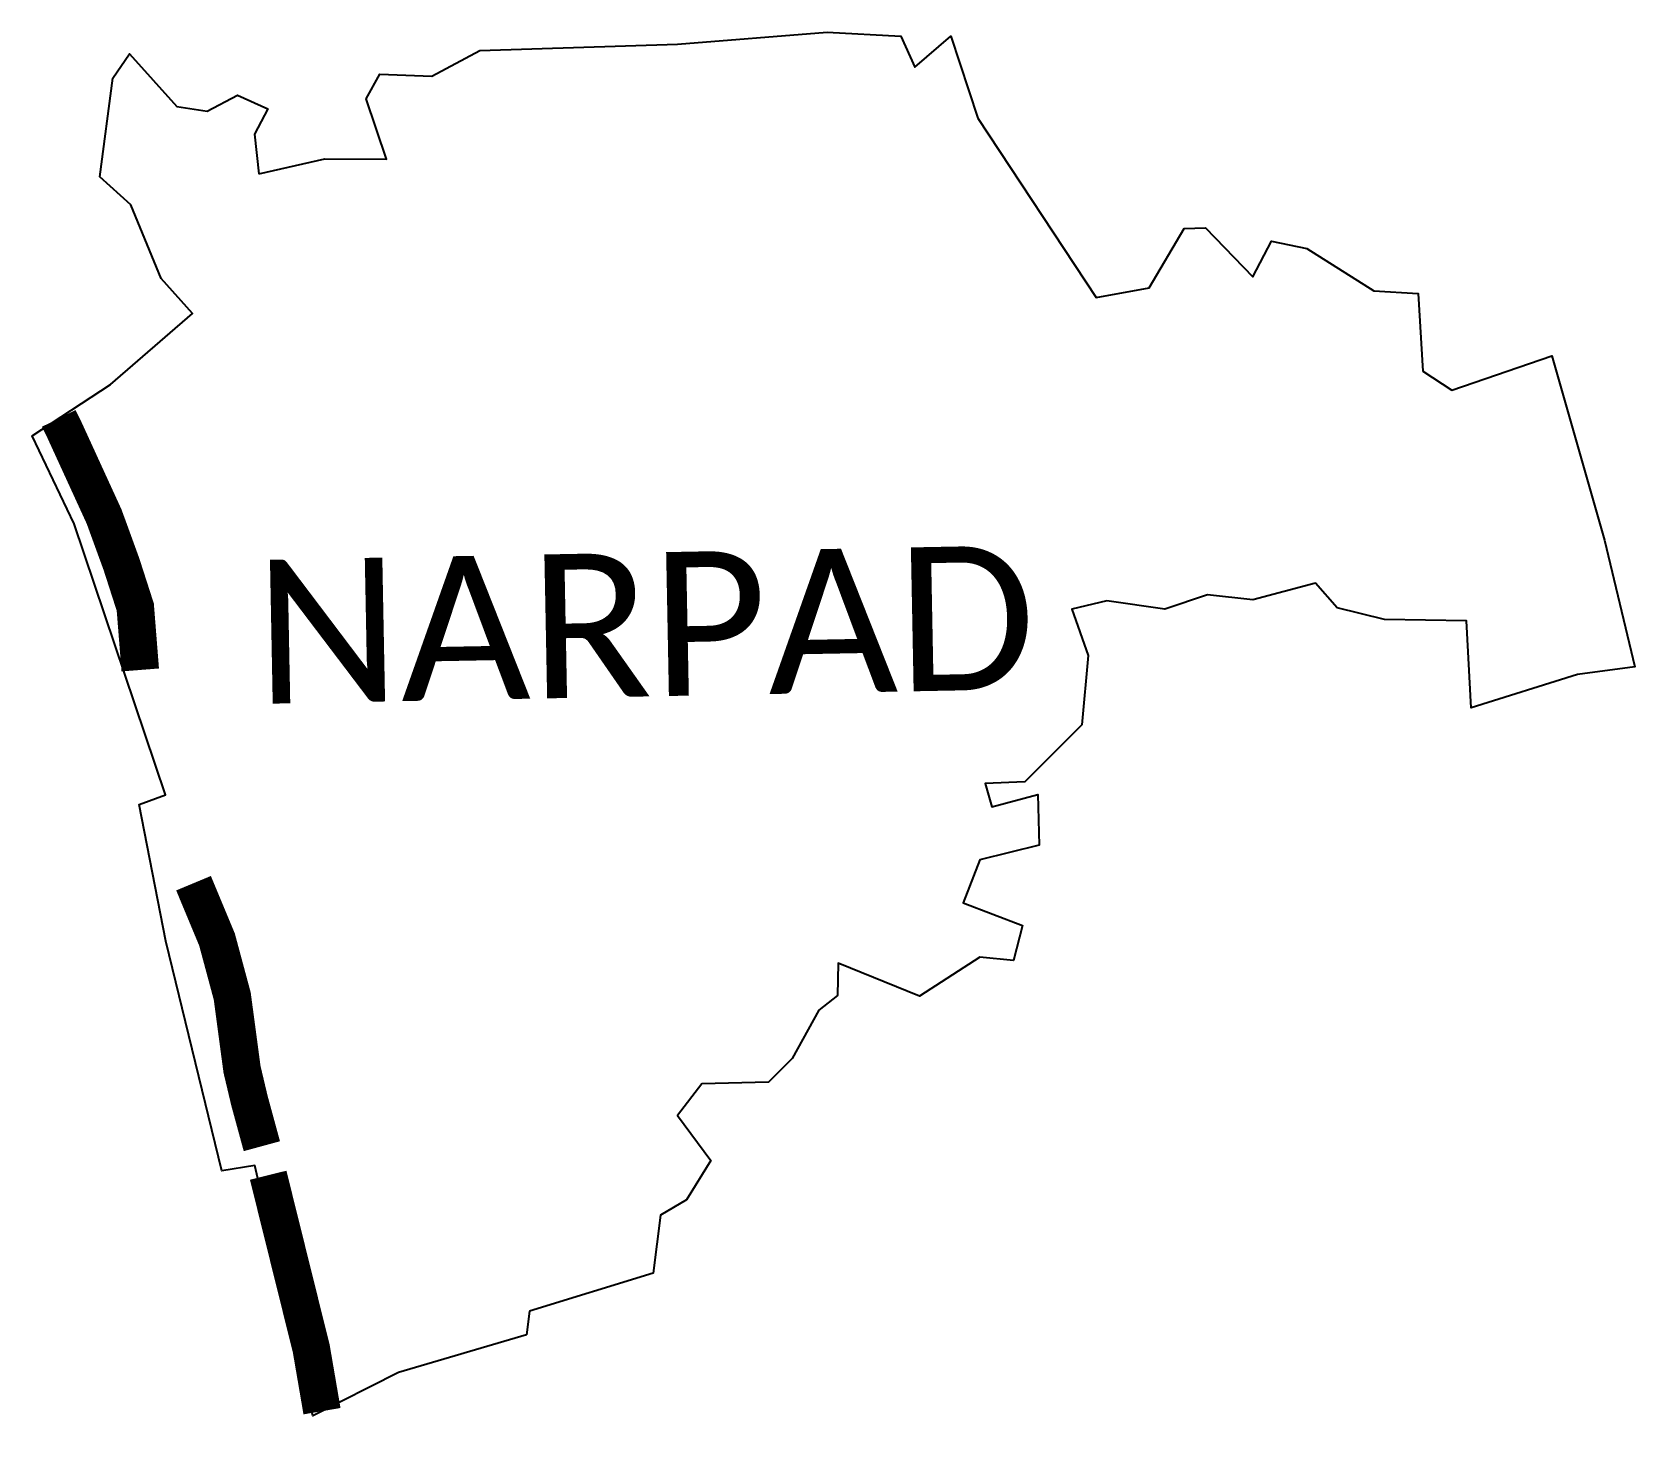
# Model space of a CAD drawing. Header units: metres. Extents: x 261101 to 263233, y 2213886 to 2215745.
import ezdxf

# ---------------------------------------------------------------- set-up
doc = ezdxf.new("R2010")
doc.units = ezdxf.units.M
for name, color, linetype in [('NATURALLY PROTECTED', 3, 'Continuous'), ('village', 3, 'Continuous'), ('VILLAGE NAME', 250, 'Continuous')]:
    doc.layers.add(name, color=color, linetype=linetype)

msp = doc.modelspace()

# ---------------------------------------------------------------- linework, layer by layer
at = {"color": 3}
msp.add_lwpolyline([(261632.6, 2215686.9), (261696.6, 2215721)], dxfattribs=at)
at = {"layer": 'NATURALLY PROTECTED', "color": 116, "true_color": 0x136734, "const_width": 50, "flags": 128}
for points in [[(261136.4, 2215231.4), (261144.2, 2215215.7), (261196.8, 2215100.9), (261219.9, 2215037.5), (261238.3, 2214980.4), (261244.9, 2214896.8)], [(261315.8, 2214613.1), (261347, 2214538.2), (261367.3, 2214462.8), (261380.3, 2214365.4), (261390.3, 2214323.3), (261406.7, 2214263.2)], [(261415.1, 2214224.6), (261472.4, 2213993.9), (261486.7, 2213910.7)]]:
    msp.add_lwpolyline(points, dxfattribs=at)
at = {"layer": 'village'}
msp.add_lwpolyline([(261762.6, 2214043.8), (261758.7, 2214012.3)], dxfattribs=at)
at = {"layer": 'village', "color": 3}
for points in [[(261696.6, 2215721, 0), (261959.6, 2215729.5, 0), (262158.6, 2215745.4, 0), (262256.6, 2215739.8, 0), (262275.3, 2215698.8, 0), (262323.4, 2215739.8, 0), (262359.1, 2215631.1, 0), (262516.7, 2215392.4, 0), (262586.9, 2215405.3, 0), (262633.6, 2215483.9, 0), (262662.2, 2215485.1, 0), (262725.2, 2215419.8, 0), (262750, 2215467.1, 0), (262796.7, 2215457.3, 0), (262885.8, 2215401.1, 0), (262945.1, 2215397.7, 0), (262951.3, 2215294.2, 0), (262989.7, 2215269, 0), (263122.7, 2215314.7, 0), (263192.7, 2215069.3, 0), (263233.4, 2214901, 0), (263157.1, 2214890.8, 0), (263015.3, 2214846.3, 0), (263009.1, 2214962.2, 0), (262900.1, 2214963.9, 0), (262837.4, 2214979.3, 0), (262808.4, 2215012.4, 0), (262725.2, 2214990, 0), (262664.9, 2214996.9, 0), (262607.8, 2214977.7, 0), (262531, 2214988.6, 0), (262484.2, 2214977.6, 0), (262505.8, 2214916.2, 0), (262497.4, 2214823.9, 0), (262421.9, 2214747.8, 0), (262369, 2214745.9, 0), (262377.8, 2214714.8, 0), (262439.1, 2214731.1, 0), (262440.7, 2214663.8, 0), (262361.7, 2214644.4, 0), (262339.6, 2214586.9, 0), (262418.6, 2214556.8, 0), (262406.5, 2214510.2, 0), (262361.7, 2214514.7, 0), (262281.6, 2214462.7, 0), (262173.4, 2214506.7, 0), (262172.5, 2214463.8, 0), (262147.8, 2214444.2, 0), (262112.1, 2214379.8, 0), (262080.8, 2214348.5, 0), (261992, 2214346.3, 0), (261959.8, 2214303.9, 0), (262003.8, 2214244.4, 0), (261971.5, 2214192, 0), (261937, 2214171.3, 0), (261927.3, 2214094.5, 0), (261762.6, 2214043.8, 0)], [(261758.7, 2214012.3, 0), (261588.3, 2213962.2, 0), (261474.4, 2213904.5, 0), (261397.5, 2214237.7, 0), (261353.3, 2214230.3, 0), (261279, 2214536.2, 0), (261243.6, 2214717.6, 0), (261278.5, 2214730.6, 0), (261157.2, 2215091.2, 0), (261101, 2215208.4, 0), (261205.5, 2215276.5, 0), (261314.5, 2215370.8, 0), (261272.8, 2215417.7, 0), (261232.3, 2215515.5, 0), (261191.1, 2215552.9, 0), (261208.5, 2215684, 0), (261230.7, 2215716.4, 0), (261293.4, 2215646.3, 0), (261334.1, 2215640, 0), (261374.2, 2215661.3, 0), (261414.5, 2215643.3, 0), (261397.1, 2215609.6, 0), (261402.5, 2215557, 0)], [(261402.5, 2215557, 0), (261490.5, 2215577, 0), (261572.7, 2215576.3, 0), (261545.6, 2215656.4, 0), (261563.6, 2215689.4, 0), (261632.6, 2215686.9, 0)]]:
    msp.add_polyline3d(points, dxfattribs=at)

# ---------------------------------------------------------------- texts
at = {"layer": 'VILLAGE NAME', "insert": (261395.9, 2215043), "char_height": 191.456, "attachment_point": 1, "rotation": 1.1028}
msp.add_mtext_dynamic_manual_height_columns('{\\fCalibri|b0|i0|c0|p34;NARPAD}', width=161.46, gutter_width=957.3, heights=[0], dxfattribs=at)

doc.saveas('drawing.dxf')
